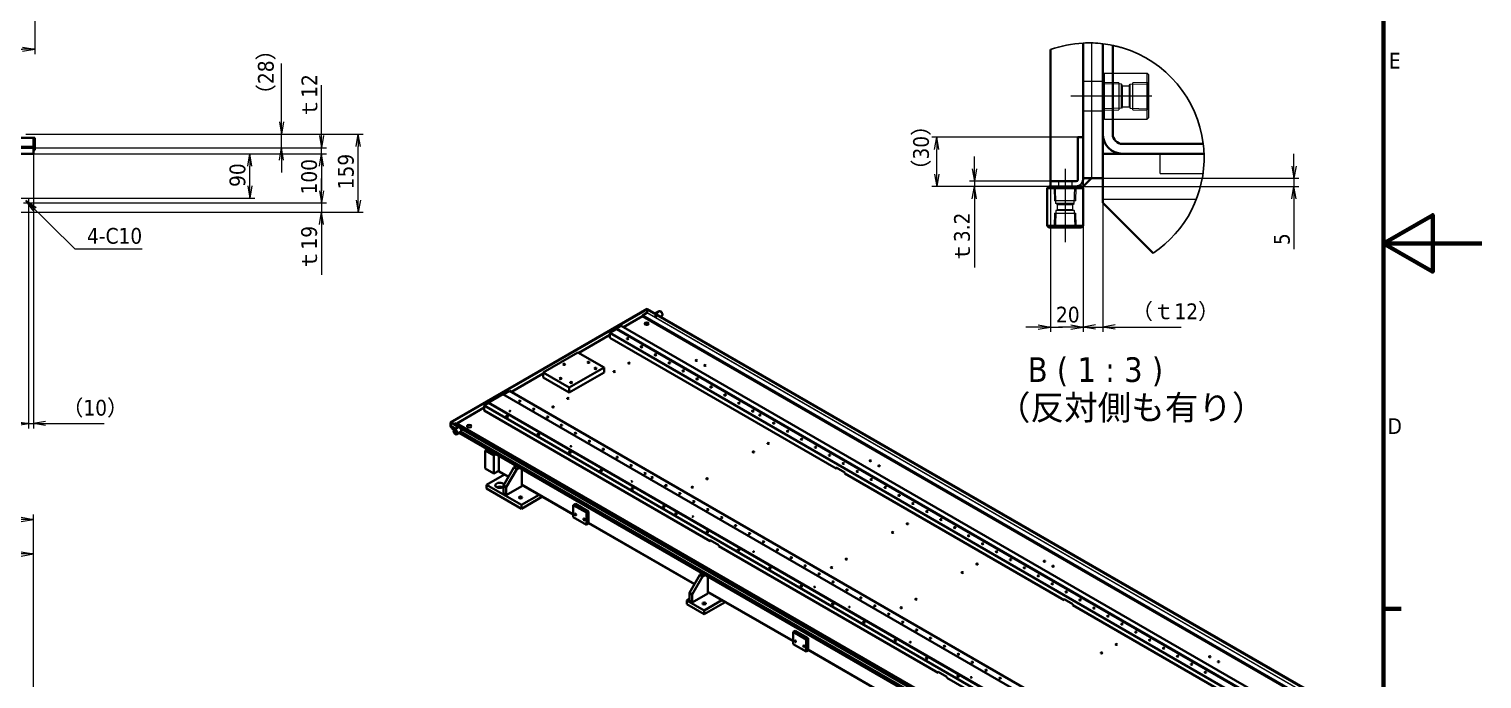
# Model space of a CAD drawing. Header units: millimetres. Extents: x -440 to 8410, y -405 to 5940.
# Drawn here: x 5459 to 8410, y 2085 to 3406 of the extents above; entities that cross this region are included whole.
import ezdxf

# ---------------------------------------------------------------- set-up
doc = ezdxf.new("R2010")
doc.units = ezdxf.units.MM
doc.header["$LTSCALE"] = 10
for name, color, linetype, lineweight in [('Border (ISO)', 7, 'Continuous', 70), ('Break Line (JIS)', 7, 'Continuous', 25), ('Centerline (ISO)', 7, 'Continuous', 5), ('Dimension (ISO)', 7, 'Continuous', 25), ('Hidden (ISO)', 7, 'Continuous', 5), ('Symbol (ISO)', 7, 'Continuous', 25), ('Visible (ISO)', 7, 'Continuous', 35), ('Visible Narrow (ISO)', 7, 'Continuous', 5)]:
    doc.layers.add(name, color=color, linetype=linetype, lineweight=lineweight)
doc.styles.add('MX_NOTE_STANDARD', font='tahoma.ttf')
doc.styles.add('Note Text (JIS)', font='tahoma.ttf')
doc.styles.get("Standard").update_dxf_attribs({"font": 'tahoma.ttf'})
doc.dimstyles.new('Default (JIS)', dxfattribs={"dimscale": 10, "dimtxt": 3.2, "dimasz": 2.5, "dimexe": 1, "dimexo": 0, "dimgap": 0.8, "dimtad": 1, "dimrnd": 1e-08, "dimdsep": 46, "dimtxsty": 'Note Text (JIS)', "dimblk": 'OPEN', "dimcen": 0.09, "dimdle": 10, "dimclrd": 7, "dimclre": 7, "dimclrt": 256, "dimadec": 0, "dimazin": 2, "dimtfac": 0.78125, "dimtmove": 0, "dimatfit": 3, "dimldrblk": 'OPEN', "dimfxl": 1, "dimtolj": 1, "dimtzin": 0, "dimlwd": 0, "dimlwe": 0, "dimarcsym": 0})
doc.dimstyles.new('Default (JIS)$7', dxfattribs={"dimscale": 10, "dimtxt": 3.2, "dimasz": 2.5, "dimexe": 1, "dimexo": 0, "dimgap": 0.8, "dimtad": 1, "dimrnd": 1e-08, "dimdsep": 46, "dimtxsty": 'Note Text (JIS)', "dimblk": 'OPEN', "dimcen": 0.09, "dimdle": 10, "dimclrd": 256, "dimclre": 7, "dimclrt": 256, "dimadec": 0, "dimazin": 2, "dimtfac": 0.78125, "dimtmove": 0, "dimatfit": 3, "dimldrblk": 'OPEN', "dimfxl": 1, "dimtolj": 1, "dimtzin": 0, "dimlwd": 0, "dimlwe": 0, "dimarcsym": 0})

# ---------------------------------------------------------------- blocks, each defined once
blk = doc.blocks.new('図面枠 既定の図面枠')
at = {"layer": 'Border (ISO)'}
blk.add_line((821, 222.75), (824.6, 222.75), dxfattribs=at)
at = {"layer": 'Border (ISO)', "flags": 128}
for points in [[(20, 20), (20, 574), (821, 574), (821, 20), (20, 20)], [(841, 297), (821, 297), (831, 302.77), (831, 291.23), (821, 297)]]:
    blk.add_lwpolyline(points, dxfattribs=at)
at = {"layer": 'Border (ISO)', "char_height": 3.2, "attachment_point": 7, "style": 'MX_NOTE_STANDARD'}
for s, insert in [('E', (822.09, 332.53)), ('D', (821.83, 258.28))]:
    blk.add_mtext(s, dxfattribs=dict(at, insert=insert))
blk = doc.blocks.new('_Open')
at = {"color": 0, "linetype": 'ByBlock', "lineweight": -2}
for p, q in [((-1, 0.17), (0, 0)), ((-1, -0.17), (0, 0)), ((0, 0), (-1, 0))]:
    blk.add_line(p, q, dxfattribs=at)
blk = doc.blocks.new('*D8')
at = {"layer": 'Defpoints', "color": 0, "linetype": 'Continuous', "transparency": 16777216}
for p in [(1474.2, 4147.5), (5470.6, 4147.5), (5470.6, 3364.8)]:
    blk.add_point(p, dxfattribs=at)
at = {"layer": 'Dimension (ISO)', "color": 7, "linetype": 'Continuous', "lineweight": 0, "transparency": 16777216}
for p, q in [((1474.2, 4147.5), (1474.2, 3354.8)), ((5470.6, 4147.5), (5470.6, 3354.8)), ((1499.2, 3364.8), (5445.6, 3364.8))]:
    blk.add_line(p, q, dxfattribs=at)
at = {"layer": 'Dimension (ISO)', "color": 7, "linetype": 'Continuous', "lineweight": 0, "transparency": 16777216, "xscale": 25, "yscale": 25, "zscale": 25, "rotation": 180}
blk.add_blockref('_Open', (1474.2, 3364.8), dxfattribs=at)
at = {"layer": 'Dimension (ISO)', "color": 7, "linetype": 'Continuous', "lineweight": 0, "transparency": 16777216, "xscale": 25, "yscale": 25, "zscale": 25}
blk.add_blockref('_Open', (5470.6, 3364.8), dxfattribs=at)
at = {"layer": 'Dimension (ISO)', "linetype": 'Continuous', "lineweight": 5, "transparency": 16777216, "insert": (3390.8, 3412.8), "char_height": 32, "attachment_point": 1, "style": 'Note Text (JIS)'}
blk.add_mtext('\\A1;\\fTahoma|b0|i0;（3996.4）', dxfattribs=at)
blk = doc.blocks.new('*D16')
at = {"layer": 'Defpoints', "color": 0, "linetype": 'Continuous', "transparency": 16777216}
for p in [(5452.4, 3192.2), (6127.4, 3192.2), (5187.4, 3033.2)]:
    blk.add_point(p, dxfattribs=at)
at = {"layer": 'Dimension (ISO)', "color": 7, "linetype": 'Continuous', "lineweight": 0, "transparency": 16777216}
for p, q in [((5452.4, 3192.2), (6137.4, 3192.2)), ((6127.4, 3058.2), (6127.4, 3167.2)), ((5187.4, 3033.2), (6137.4, 3033.2))]:
    blk.add_line(p, q, dxfattribs=at)
at = {"layer": 'Dimension (ISO)', "color": 7, "linetype": 'Continuous', "lineweight": 0, "transparency": 16777216, "xscale": 25, "yscale": 25, "zscale": 25}
for p, rotation in [((6127.4, 3192.2), 90), ((6127.4, 3033.2), 270)]:
    blk.add_blockref('_Open', p, dxfattribs=dict(at, rotation=rotation))
at = {"layer": 'Dimension (ISO)', "linetype": 'Continuous', "lineweight": 5, "transparency": 16777216, "insert": (6086.1, 3080), "char_height": 32, "attachment_point": 1, "rotation": 90, "style": 'Note Text (JIS)'}
blk.add_mtext('\\A1;159', dxfattribs=at)
blk = doc.blocks.new('*D17')
at = {"layer": 'Defpoints', "color": 0, "linetype": 'Continuous', "transparency": 16777216}
for p in [(5467.4, 3152.2), (5447.4, 3052.2), (6052.7, 3052.2)]:
    blk.add_point(p, dxfattribs=at)
at = {"layer": 'Dimension (ISO)', "color": 7, "linetype": 'Continuous', "lineweight": 0, "transparency": 16777216}
for p, q in [((5467.4, 3152.2), (6062.7, 3152.2)), ((6052.7, 3127.2), (6052.7, 3077.2)), ((5447.4, 3052.2), (6062.7, 3052.2))]:
    blk.add_line(p, q, dxfattribs=at)
at = {"layer": 'Dimension (ISO)', "color": 7, "linetype": 'Continuous', "lineweight": 0, "transparency": 16777216, "xscale": 25, "yscale": 25, "zscale": 25}
for p, rotation in [((6052.7, 3152.2), 90), ((6052.7, 3052.2), 270)]:
    blk.add_blockref('_Open', p, dxfattribs=dict(at, rotation=rotation))
at = {"layer": 'Dimension (ISO)', "linetype": 'Continuous', "lineweight": 5, "transparency": 16777216, "insert": (6011.4, 3069.5), "char_height": 32, "attachment_point": 1, "rotation": 90, "style": 'Note Text (JIS)'}
blk.add_mtext('\\A1;100', dxfattribs=at)
blk = doc.blocks.new('*D18')
at = {"layer": 'Defpoints', "color": 0, "linetype": 'Continuous', "transparency": 16777216}
for p in [(5447.4, 3052.2), (6052.7, 3052.2), (5187.4, 3033.2)]:
    blk.add_point(p, dxfattribs=at)
at = {"layer": 'Dimension (ISO)', "color": 7, "linetype": 'Continuous', "lineweight": 0, "transparency": 16777216}
for p, q in [((6052.7, 3077.2), (6052.7, 3102.2)), ((5447.4, 3052.2), (6062.7, 3052.2)), ((6052.7, 3052.2), (6052.7, 3033.2)), ((5187.4, 3033.2), (6062.7, 3033.2)), ((6052.7, 3008.2), (6052.7, 2905.9))]:
    blk.add_line(p, q, dxfattribs=at)
at = {"layer": 'Dimension (ISO)', "color": 7, "linetype": 'Continuous', "lineweight": 0, "transparency": 16777216, "xscale": 25, "yscale": 25, "zscale": 25}
for p, rotation in [((6052.7, 3052.2), 270), ((6052.7, 3033.2), 90)]:
    blk.add_blockref('_Open', p, dxfattribs=dict(at, rotation=rotation))
at = {"layer": 'Dimension (ISO)', "linetype": 'Continuous', "lineweight": 5, "transparency": 16777216, "insert": (6011.5, 2913.9), "char_height": 32, "attachment_point": 1, "rotation": 90, "style": 'Note Text (JIS)'}
blk.add_mtext('\\A1;\\fTahoma|b0|i0;ｔ19', dxfattribs=at)
blk = doc.blocks.new('*D19')
at = {"layer": 'Defpoints', "color": 0, "linetype": 'Continuous', "transparency": 16777216}
for p in [(5467.4, 3164.2), (5467.4, 3152.2), (6052.7, 3152.2)]:
    blk.add_point(p, dxfattribs=at)
at = {"layer": 'Dimension (ISO)', "color": 7, "linetype": 'Continuous', "lineweight": 0, "transparency": 16777216}
for p, q in [((6052.7, 3189.2), (6052.7, 3291.5)), ((5467.4, 3164.2), (6062.7, 3164.2)), ((6052.7, 3152.2), (6052.7, 3164.2)), ((5467.4, 3152.2), (6062.7, 3152.2)), ((6052.7, 3127.2), (6052.7, 3102.2))]:
    blk.add_line(p, q, dxfattribs=at)
at = {"layer": 'Dimension (ISO)', "color": 7, "linetype": 'Continuous', "lineweight": 0, "transparency": 16777216, "xscale": 25, "yscale": 25, "zscale": 25}
for p, rotation in [((6052.7, 3164.2), 270), ((6052.7, 3152.2), 90)]:
    blk.add_blockref('_Open', p, dxfattribs=dict(at, rotation=rotation))
at = {"layer": 'Dimension (ISO)', "linetype": 'Continuous', "lineweight": 5, "transparency": 16777216, "insert": (6012.1, 3222.2), "char_height": 32, "attachment_point": 1, "rotation": 90, "style": 'Note Text (JIS)'}
blk.add_mtext('\\A1;\\fTahoma|b0|i0;ｔ12', dxfattribs=at)
blk = doc.blocks.new('*D20')
at = {"layer": 'Defpoints', "color": 0, "linetype": 'Continuous', "transparency": 16777216}
for p in [(5452.4, 3192.2), (5971.6, 3192.2), (5467.4, 3164.2)]:
    blk.add_point(p, dxfattribs=at)
at = {"layer": 'Dimension (ISO)', "color": 7, "linetype": 'Continuous', "lineweight": 0, "transparency": 16777216}
for p, q in [((5971.6, 3217.2), (5971.6, 3335.9)), ((5452.4, 3192.2), (5981.6, 3192.2)), ((5971.6, 3164.2), (5971.6, 3192.2)), ((5467.4, 3164.2), (5981.6, 3164.2)), ((5971.6, 3139.2), (5971.6, 3114.2))]:
    blk.add_line(p, q, dxfattribs=at)
at = {"layer": 'Dimension (ISO)', "color": 7, "linetype": 'Continuous', "lineweight": 0, "transparency": 16777216, "xscale": 25, "yscale": 25, "zscale": 25}
for p, rotation in [((5971.6, 3192.2), 270), ((5971.6, 3164.2), 90)]:
    blk.add_blockref('_Open', p, dxfattribs=dict(at, rotation=rotation))
at = {"layer": 'Dimension (ISO)', "linetype": 'Continuous', "lineweight": 5, "transparency": 16777216, "insert": (5923.6, 3250.2), "char_height": 32, "attachment_point": 1, "rotation": 90, "style": 'Note Text (JIS)'}
blk.add_mtext('\\A1;\\fTahoma|b0|i0;（28）', dxfattribs=at)
blk = doc.blocks.new('*D26')
at = {"layer": 'Defpoints', "color": 0, "linetype": 'Continuous', "transparency": 16777216}
for p in [(7302.5, 3185.6), (7589.3, 3185.6), (7533.3, 3085.6)]:
    blk.add_point(p, dxfattribs=at)
at = {"layer": 'Dimension (ISO)', "color": 7, "linetype": 'Continuous', "lineweight": 0, "transparency": 16777216}
for p, q in [((7589.3, 3185.6), (7292.5, 3185.6)), ((7302.5, 3110.6), (7302.5, 3160.6)), ((7533.3, 3085.6), (7292.5, 3085.6))]:
    blk.add_line(p, q, dxfattribs=at)
at = {"layer": 'Dimension (ISO)', "color": 7, "linetype": 'Continuous', "lineweight": 0, "transparency": 16777216, "xscale": 25, "yscale": 25, "zscale": 25}
for p, rotation in [((7302.5, 3185.6), 90), ((7302.5, 3085.6), 270)]:
    blk.add_blockref('_Open', p, dxfattribs=dict(at, rotation=rotation))
at = {"layer": 'Dimension (ISO)', "linetype": 'Continuous', "lineweight": 5, "transparency": 16777216, "insert": (7254.5, 3096.8), "char_height": 32, "attachment_point": 1, "rotation": 90, "style": 'Note Text (JIS)'}
blk.add_mtext('\\A1;\\fTahoma|b0|i0;（30）', dxfattribs=at)
blk = doc.blocks.new('*D27')
at = {"layer": 'Defpoints', "color": 0, "linetype": 'Continuous', "transparency": 16777216}
for p in [(7600, 3099.6), (7640, 3052.3), (7600, 2800.1)]:
    blk.add_point(p, dxfattribs=at)
at = {"layer": 'Dimension (ISO)', "color": 7, "linetype": 'Continuous', "lineweight": 0, "transparency": 16777216}
for p, q in [((7600, 3099.6), (7600, 2790.1)), ((7640, 3052.3), (7640, 2790.1)), ((7575, 2800.1), (7550, 2800.1)), ((7600, 2800.1), (7640, 2800.1)), ((7665, 2800.1), (7799.3, 2800.1))]:
    blk.add_line(p, q, dxfattribs=at)
at = {"layer": 'Dimension (ISO)', "color": 7, "linetype": 'Continuous', "lineweight": 0, "transparency": 16777216, "xscale": 25, "yscale": 25, "zscale": 25}
blk.add_blockref('_Open', (7600, 2800.1), dxfattribs=at)
at = {"layer": 'Dimension (ISO)', "color": 7, "linetype": 'Continuous', "lineweight": 0, "transparency": 16777216, "xscale": 25, "yscale": 25, "zscale": 25, "rotation": 180}
blk.add_blockref('_Open', (7640, 2800.1), dxfattribs=at)
at = {"layer": 'Dimension (ISO)', "linetype": 'Continuous', "lineweight": 5, "transparency": 16777216, "insert": (7698, 2848.1), "char_height": 32, "attachment_point": 1, "style": 'Note Text (JIS)'}
blk.add_mtext('\\A1;\\fTahoma|b0|i0;（ｔ12）', dxfattribs=at)
blk = doc.blocks.new('*D28')
at = {"layer": 'Defpoints', "color": 0, "linetype": 'Continuous', "transparency": 16777216}
for p in [(7600, 3099.6), (7533.3, 3096.3), (7533.3, 2800.1)]:
    blk.add_point(p, dxfattribs=at)
at = {"layer": 'Dimension (ISO)', "color": 7, "linetype": 'Continuous', "lineweight": 0, "transparency": 16777216}
for p, q in [((7600, 3099.6), (7600, 2790.1)), ((7533.3, 3096.3), (7533.3, 2790.1)), ((7508.3, 2800.1), (7483.3, 2800.1)), ((7533.3, 2800.1), (7558.3, 2800.1)), ((7575, 2800.1), (7558.3, 2800.1)), ((7600, 2800.1), (7575, 2800.1)), ((7625, 2800.1), (7650, 2800.1))]:
    blk.add_line(p, q, dxfattribs=at)
at = {"layer": 'Dimension (ISO)', "color": 7, "linetype": 'Continuous', "lineweight": 0, "transparency": 16777216, "xscale": 25, "yscale": 25, "zscale": 25}
blk.add_blockref('_Open', (7533.3, 2800.1), dxfattribs=at)
at = {"layer": 'Dimension (ISO)', "color": 7, "linetype": 'Continuous', "lineweight": 0, "transparency": 16777216, "xscale": 25, "yscale": 25, "zscale": 25, "rotation": 180}
blk.add_blockref('_Open', (7600, 2800.1), dxfattribs=at)
at = {"layer": 'Dimension (ISO)', "linetype": 'Continuous', "lineweight": 5, "transparency": 16777216, "insert": (7544.7, 2841.4), "char_height": 32, "attachment_point": 1, "style": 'Note Text (JIS)'}
blk.add_mtext('\\A1;20', dxfattribs=at)
blk = doc.blocks.new('*D39')
at = {"layer": 'Defpoints', "color": 0, "linetype": 'Continuous', "transparency": 16777216}
for p in [(5272.4, 2339.1), (5467.4, 1977.9), (5272.4, 1962.9)]:
    blk.add_point(p, dxfattribs=at)
at = {"layer": 'Dimension (ISO)', "color": 7, "linetype": 'Continuous', "lineweight": 0, "transparency": 16777216}
for p, q in [((5272.4, 1962.9), (5272.4, 2349.1)), ((5442.4, 2339.1), (5297.4, 2339.1)), ((5467.4, 1977.9), (5467.4, 2349.1))]:
    blk.add_line(p, q, dxfattribs=at)
at = {"layer": 'Dimension (ISO)', "color": 7, "linetype": 'Continuous', "lineweight": 0, "transparency": 16777216, "xscale": 25, "yscale": 25, "zscale": 25, "rotation": 180}
blk.add_blockref('_Open', (5272.4, 2339.1), dxfattribs=at)
at = {"layer": 'Dimension (ISO)', "color": 7, "linetype": 'Continuous', "lineweight": 0, "transparency": 16777216, "xscale": 25, "yscale": 25, "zscale": 25}
blk.add_blockref('_Open', (5467.4, 2339.1), dxfattribs=at)
at = {"layer": 'Dimension (ISO)', "linetype": 'Continuous', "lineweight": 5, "transparency": 16777216, "insert": (5337.4, 2380.4), "char_height": 32, "attachment_point": 1, "style": 'Note Text (JIS)'}
blk.add_mtext('\\A1;195', dxfattribs=at)
blk = doc.blocks.new('*D40')
at = {"layer": 'Defpoints', "color": 0, "linetype": 'Continuous', "transparency": 16777216}
for p in [(1477.4, 2409.3), (1477.4, 1977.9), (5467.4, 1977.9)]:
    blk.add_point(p, dxfattribs=at)
at = {"layer": 'Dimension (ISO)', "color": 7, "linetype": 'Continuous', "lineweight": 0, "transparency": 16777216}
for p, q in [((1477.4, 1977.9), (1477.4, 2419.3)), ((5442.4, 2409.3), (1502.4, 2409.3)), ((5467.4, 1977.9), (5467.4, 2419.3))]:
    blk.add_line(p, q, dxfattribs=at)
at = {"layer": 'Dimension (ISO)', "color": 7, "linetype": 'Continuous', "lineweight": 0, "transparency": 16777216, "xscale": 25, "yscale": 25, "zscale": 25, "rotation": 180}
blk.add_blockref('_Open', (1477.4, 2409.3), dxfattribs=at)
at = {"layer": 'Dimension (ISO)', "color": 7, "linetype": 'Continuous', "lineweight": 0, "transparency": 16777216, "xscale": 25, "yscale": 25, "zscale": 25}
blk.add_blockref('_Open', (5467.4, 2409.3), dxfattribs=at)
at = {"layer": 'Dimension (ISO)', "linetype": 'Continuous', "lineweight": 5, "transparency": 16777216, "insert": (3351.7, 2459.5), "char_height": 32, "attachment_point": 1, "style": 'Note Text (JIS)'}
blk.add_mtext('\\A1;\\fTahoma|b0|i0;3990（t12板）', dxfattribs=at)
blk = doc.blocks.new('*D80')
at = {"layer": 'Defpoints', "color": 0, "linetype": 'Continuous', "transparency": 16777216}
for p in [(5467.4, 3152.2), (5457.4, 3062.2), (5467.4, 2604.2)]:
    blk.add_point(p, dxfattribs=at)
at = {"layer": 'Dimension (ISO)', "color": 7, "linetype": 'Continuous', "lineweight": 0, "transparency": 16777216}
for p, q in [((5467.4, 3152.2), (5467.4, 2594.2)), ((5457.4, 3062.2), (5457.4, 2594.2)), ((5432.4, 2604.2), (5407.4, 2604.2)), ((5457.4, 2604.2), (5467.4, 2604.2)), ((5492.4, 2604.2), (5611.1, 2604.2))]:
    blk.add_line(p, q, dxfattribs=at)
at = {"layer": 'Dimension (ISO)', "color": 7, "linetype": 'Continuous', "lineweight": 0, "transparency": 16777216, "xscale": 25, "yscale": 25, "zscale": 25}
blk.add_blockref('_Open', (5457.4, 2604.2), dxfattribs=at)
at = {"layer": 'Dimension (ISO)', "color": 7, "linetype": 'Continuous', "lineweight": 0, "transparency": 16777216, "xscale": 25, "yscale": 25, "zscale": 25, "rotation": 180}
blk.add_blockref('_Open', (5467.4, 2604.2), dxfattribs=at)
at = {"layer": 'Dimension (ISO)', "linetype": 'Continuous', "lineweight": 5, "transparency": 16777216, "insert": (5525.4, 2652.2), "char_height": 32, "attachment_point": 1, "style": 'Note Text (JIS)'}
blk.add_mtext('\\A1;\\fTahoma|b0|i0;（10）', dxfattribs=at)
blk = doc.blocks.new('*D95')
at = {"layer": 'Defpoints', "color": 0, "linetype": 'Continuous', "transparency": 16777216}
for p in [(5467.4, 3152.2), (5907.2, 3152.2), (5262.4, 3062.2)]:
    blk.add_point(p, dxfattribs=at)
at = {"layer": 'Dimension (ISO)', "color": 7, "linetype": 'Continuous', "lineweight": 0, "transparency": 16777216}
for p, q in [((5467.4, 3152.2), (5917.2, 3152.2)), ((5907.2, 3087.2), (5907.2, 3127.2)), ((5262.4, 3062.2), (5917.2, 3062.2))]:
    blk.add_line(p, q, dxfattribs=at)
at = {"layer": 'Dimension (ISO)', "color": 7, "linetype": 'Continuous', "lineweight": 0, "transparency": 16777216, "xscale": 25, "yscale": 25, "zscale": 25}
for p, rotation in [((5907.2, 3152.2), 90), ((5907.2, 3062.2), 270)]:
    blk.add_blockref('_Open', p, dxfattribs=dict(at, rotation=rotation))
at = {"layer": 'Dimension (ISO)', "linetype": 'Continuous', "lineweight": 5, "transparency": 16777216, "insert": (5865.9, 3084.8), "char_height": 32, "attachment_point": 1, "rotation": 90, "style": 'Note Text (JIS)'}
blk.add_mtext('\\A1;90', dxfattribs=at)
blk = doc.blocks.new('*D99')
at = {"layer": 'Defpoints', "color": 0, "linetype": 'Continuous', "transparency": 16777216}
for p in [(7379, 3096.3), (7533.3, 3096.3), (7533.3, 3085.6)]:
    blk.add_point(p, dxfattribs=at)
at = {"layer": 'Dimension (ISO)', "color": 7, "linetype": 'Continuous', "lineweight": 0, "transparency": 16777216}
for p, q in [((7379, 3121.3), (7379, 3146.3)), ((7533.3, 3096.3), (7369, 3096.3)), ((7533.3, 3085.6), (7369, 3085.6)), ((7379, 3096.3), (7379, 3085.6)), ((7379, 3060.6), (7379, 2920.9))]:
    blk.add_line(p, q, dxfattribs=at)
at = {"layer": 'Dimension (ISO)', "color": 7, "linetype": 'Continuous', "lineweight": 0, "transparency": 16777216, "xscale": 25, "yscale": 25, "zscale": 25}
for p, rotation in [((7379, 3096.3), 270), ((7379, 3085.6), 90)]:
    blk.add_blockref('_Open', p, dxfattribs=dict(at, rotation=rotation))
at = {"layer": 'Dimension (ISO)', "linetype": 'Continuous', "lineweight": 5, "transparency": 16777216, "insert": (7337.7, 2928.9), "char_height": 32, "attachment_point": 1, "rotation": 90, "style": 'Note Text (JIS)'}
blk.add_mtext('\\A1;\\fTahoma|b0|i0;ｔ3.2', dxfattribs=at)
blk = doc.blocks.new('*D195')
at = {"layer": 'Defpoints', "color": 0, "linetype": 'Continuous', "transparency": 16777216}
for p in [(7640, 3102.3), (8028.1, 3102.3), (7586, 3085.6)]:
    blk.add_point(p, dxfattribs=at)
at = {"layer": 'Dimension (ISO)', "color": 7, "linetype": 'Continuous', "lineweight": 0, "transparency": 16777216}
for p, q in [((8028.1, 3127.3), (8028.1, 3152.3)), ((7640, 3102.3), (8038.1, 3102.3)), ((8028.1, 3102.3), (8028.1, 3085.6)), ((7586, 3085.6), (8038.1, 3085.6)), ((8028.1, 3060.6), (8028.1, 2958.6))]:
    blk.add_line(p, q, dxfattribs=at)
at = {"layer": 'Dimension (ISO)', "color": 7, "linetype": 'Continuous', "lineweight": 0, "transparency": 16777216, "xscale": 25, "yscale": 25, "zscale": 25}
for p, rotation in [((8028.1, 3102.3), 270), ((8028.1, 3085.6), 90)]:
    blk.add_blockref('_Open', p, dxfattribs=dict(at, rotation=rotation))
at = {"layer": 'Dimension (ISO)', "linetype": 'Continuous', "lineweight": 5, "transparency": 16777216, "insert": (7987.5, 2966.6), "char_height": 32, "attachment_point": 1, "rotation": 90, "style": 'Note Text (JIS)'}
blk.add_mtext('\\A1;5', dxfattribs=at)

msp = doc.modelspace()

# ---------------------------------------------------------------- linework, layer by layer
at = {"layer": 'Break Line (JIS)'}
for start, end in [(92.966801, 109.709818), (83.134315, 92.966801), (78.159259, 83.134315), (6.987866, 73.091639), (2.063631, 6.987866), (303.882242, 2.063631)]:
    msp.add_arc((7612.056, 3143.896), 233.509, start, end, dxfattribs=at)
msp.add_open_spline([(7659.971, 3372.437), (7659.971, 3372.437), (7660.47, 3372.334), (7662.489, 3371.897), (7664.007, 3371.56), (7667.549, 3370.723), (7669.832, 3370.16), (7674.797, 3368.833), (7677.478, 3368.069), (7679.971, 3367.311)], degree=3, knots=[0, 0, 0, 0, 0.225382189, 0.225382189, 0.450764379, 0.450764379, 0.685224429, 0.685224429, 0.91968448, 0.91968448, 0.91968448, 0.91968448], dxfattribs=at)
at = {"layer": 'Centerline (ISO)', "linetype": 'Continuous'}
for p, q in [((7739.637, 3268.972), (7574.971, 3268.972)), ((7563.304, 3121.305), (7563.304, 2972.489))]:
    msp.add_line(p, q, dxfattribs=at)
at = {"layer": 'Hidden (ISO)'}
for p, q in [((7616.637, 3377.361), (7616.637, 3102.305)), ((7639.971, 3312.305), (7643.304, 3315.638)), ((7643.304, 3222.305), (7643.304, 3315.638)), ((7643.304, 3315.638), (7729.971, 3315.638)), ((7729.971, 3222.305), (7729.971, 3315.638)), ((7733.304, 3312.305), (7729.971, 3315.638)), ((7733.304, 3225.638), (7733.304, 3312.305)), ((7639.971, 3298.972), (7599.971, 3298.972)), ((7642.916, 3294.462), (7639.971, 3297.408)), ((7672.652, 3296.389), (7642.916, 3297.317)), ((7642.916, 3243.481), (7642.916, 3294.462)), ((7677.862, 3293.371), (7642.916, 3294.462)), ((7672.652, 3296.389), (7672.652, 3241.554)), ((7677.862, 3244.572), (7677.862, 3293.371)), ((7679.729, 3290.138), (7677.862, 3293.371)), ((7679.729, 3247.805), (7679.729, 3290.138)), ((7679.729, 3290.138), (7693.546, 3290.138)), ((7693.546, 3290.138), (7695.413, 3293.371)), ((7693.546, 3290.138), (7693.546, 3247.805)), ((7695.413, 3293.371), (7730.359, 3294.462)), ((7695.413, 3244.572), (7695.413, 3293.371)), ((7730.359, 3297.317), (7700.623, 3296.389)), ((7700.623, 3241.554), (7700.623, 3296.389)), ((7730.359, 3294.462), (7733.304, 3297.408)), ((7730.359, 3243.481), (7730.359, 3294.462)), ((7679.729, 3247.805), (7677.862, 3244.572)), ((7679.729, 3247.805), (7693.546, 3247.805)), ((7693.546, 3247.805), (7695.413, 3244.572)), ((7639.971, 3238.972), (7599.971, 3238.972)), ((7642.916, 3243.481), (7639.971, 3240.536)), ((7639.971, 3225.638), (7643.304, 3222.305)), ((7677.862, 3244.572), (7642.916, 3243.481)), ((7642.916, 3240.626), (7672.652, 3241.554)), ((7643.304, 3222.305), (7729.971, 3222.305)), ((7695.413, 3244.572), (7730.359, 3243.481)), ((7700.623, 3241.554), (7730.359, 3240.626)), ((7733.304, 3225.638), (7729.971, 3222.305)), ((7730.359, 3243.481), (7733.304, 3240.536)), ((1477.376, 3167.444), (5467.376, 3167.444)), ((7756.637, 3112.305), (7756.637, 3152.305)), ((7756.637, 3112.305), (7843.419, 3112.305)), ((7543.697, 3082.693), (7540.751, 3085.638)), ((7540.842, 3082.693), (7541.661, 3056.459)), ((7582.911, 3082.693), (7543.697, 3082.693)), ((7544.678, 3051.247), (7543.697, 3082.693)), ((7549.971, 3096.305), (7549.971, 3085.638)), ((7576.637, 3096.305), (7576.637, 3085.638)), ((7581.93, 3051.247), (7582.911, 3082.693)), ((7582.911, 3082.693), (7585.857, 3085.638)), ((7584.947, 3056.459), (7585.766, 3082.693)), ((7584.947, 3056.459), (7541.661, 3056.459)), ((7581.93, 3051.247), (7544.678, 3051.247)), ((7547.971, 3049.346), (7544.678, 3051.247)), ((7547.971, 3049.346), (7578.637, 3049.346)), ((7547.971, 3038.597), (7547.971, 3049.346)), ((7578.637, 3049.346), (7581.93, 3051.247)), ((7578.637, 3038.597), (7578.637, 3049.346)), ((7829.575, 3058.972), (7639.971, 3058.972)), ((7541.661, 3031.484), (7540.842, 3005.25)), ((7541.661, 3031.484), (7584.947, 3031.484)), ((7544.678, 3036.696), (7543.697, 3005.25)), ((7547.971, 3038.597), (7544.678, 3036.696)), ((7581.93, 3036.696), (7544.678, 3036.696)), ((7578.637, 3038.597), (7547.971, 3038.597)), ((7578.637, 3038.597), (7581.93, 3036.696)), ((7581.93, 3036.696), (7582.911, 3005.25)), ((7585.766, 3005.25), (7584.947, 3031.484)), ((7543.697, 3005.25), (7540.751, 3002.305)), ((7582.911, 3005.25), (7543.697, 3005.25)), ((7582.911, 3005.25), (7585.857, 3002.305))]:
    msp.add_line(p, q, dxfattribs=at)
at = {"layer": 'Visible (ISO)'}
for p, q in [((7599.971, 3377.092), (7599.971, 3102.305)), ((7639.971, 3102.305), (7639.971, 3375.731)), ((7639.971, 3375.731), (7639.971, 3192.305)), ((7659.971, 3192.305), (7659.971, 3372.437)), ((7533.304, 3096.305), (7533.304, 3363.725)), ((5467.376, 3164.244), (1477.376, 3164.244)), ((5423.7, 3184.244), (5467.376, 3184.244)), ((5467.376, 3184.244), (5467.376, 3164.244)), ((5467.376, 3184.244), (5470.576, 3184.244)), ((5467.376, 3184.244), (5467.376, 3168.444)), ((5467.376, 3164.244), (5467.376, 3159.244)), ((5470.576, 3164.244), (5467.376, 3164.244)), ((5467.376, 3152.244), (5467.376, 3159.244)), ((5467.376, 3159.244), (5470.576, 3159.244)), ((5470.576, 3184.244), (5470.576, 3164.244)), ((5470.576, 3159.244), (5470.576, 3164.244)), ((7599.971, 3185.638), (7589.304, 3185.638)), ((7589.304, 3185.638), (7589.304, 3099.638)), ((7599.971, 3099.638), (7599.971, 3185.638)), ((7843.831, 3172.305), (7679.971, 3172.305)), ((5262.376, 3152.244), (5467.376, 3152.244)), ((7679.971, 3152.305), (7639.971, 3152.305)), ((7679.971, 3152.305), (7845.414, 3152.305)), ((7599.971, 3102.305), (7639.971, 3102.305)), ((7616.637, 3102.305), (7599.971, 3085.638)), ((7639.971, 3102.305), (7639.971, 3052.305)), ((7529.971, 3085.638), (7526.637, 3082.305)), ((7599.971, 3082.305), (7526.637, 3082.305)), ((7526.637, 3005.638), (7526.637, 3082.305)), ((7533.304, 3085.638), (7529.971, 3085.638)), ((7585.971, 3096.305), (7533.304, 3096.305)), ((7533.304, 3096.305), (7533.304, 3085.638)), ((7533.304, 3085.638), (7585.971, 3085.638)), ((7596.637, 3085.638), (7585.971, 3085.638)), ((7599.971, 3085.638), (7596.637, 3085.638)), ((7596.637, 3085.638), (7599.971, 3082.305)), ((7599.971, 3005.638), (7599.971, 3082.305)), ((7742.235, 2950.041), (7639.971, 3052.305)), ((7599.971, 3005.638), (7526.637, 3005.638)), ((7529.971, 3002.305), (7526.637, 3005.638)), ((7596.637, 3002.305), (7529.971, 3002.305)), ((7596.637, 3002.305), (7599.971, 3005.638)), ((6314.542, 2606.488), (6714.057, 2837.148)), ((6315.673, 2605.835), (6715.188, 2836.495)), ((6715.188, 2836.495), (6714.057, 2837.148)), ((6714.057, 2835.842), (6715.188, 2836.495)), ((6714.057, 2829.392), (6714.057, 2835.842)), ((8124.735, 2021.387), (6714.057, 2835.842)), ((8125.866, 2022.04), (6715.188, 2836.495)), ((6704.582, 2822.206), (6666.045, 2799.957)), ((6713.704, 2828.779), (6704.582, 2823.513)), ((6704.582, 2822.206), (6704.582, 2823.513)), ((6704.582, 2823.513), (8109.32, 2012.487)), ((6704.582, 2822.206), (8108.189, 2011.834)), ((6730.548, 2827.627), (6738.601, 2832.277)), ((6741.705, 2831.8), (6741.351, 2832.004)), ((6741.548, 2821.276), (6744.101, 2822.751)), ((6745.24, 2825.677), (6745.24, 2825.268)), ((6638.467, 2784.035), (6575.535, 2747.701)), ((6638.467, 2788.118), (6652.256, 2796.079)), ((6638.467, 2777.912), (6638.467, 2788.118)), ((8038.539, 1979.786), (6638.467, 2788.118)), ((6638.467, 2777.912), (7098.087, 2512.55)), ((6661.448, 2802.611), (6652.256, 2797.303)), ((6652.256, 2797.303), (8052.327, 1988.972)), ((6652.256, 2796.079), (6652.256, 2797.303)), ((6652.256, 2796.079), (8052.327, 1987.747)), ((8061.52, 1994.279), (6661.448, 2802.611)), ((6573.767, 2748.722), (6503.056, 2707.897)), ((6626.8, 2718.103), (6573.767, 2748.722)), ((6556.089, 2677.278), (6626.8, 2718.103)), ((6626.8, 2707.897), (6626.8, 2718.103)), ((6503.056, 2705.856), (6438.356, 2668.501)), ((6503.056, 2697.691), (6503.056, 2707.897)), ((6503.056, 2707.897), (6556.089, 2677.278)), ((6503.056, 2697.691), (6556.089, 2667.072)), ((6556.089, 2667.072), (6626.8, 2707.897)), ((6421.032, 2663.806), (6392.041, 2647.068)), ((7821.103, 1855.475), (6421.032, 2663.806)), ((6422.093, 2663.194), (6434.821, 2670.542)), ((6434.821, 2670.542), (7834.892, 1862.211)), ((6556.089, 2667.072), (6556.089, 2677.278)), ((6382.848, 2636.453), (6327.411, 2604.447)), ((6382.848, 2640.536), (6392.041, 2645.843)), ((6382.848, 2630.33), (6382.848, 2640.536)), ((7782.92, 1832.204), (6382.848, 2640.536)), ((6382.848, 2630.33), (6842.468, 2364.968)), ((6392.041, 2647.068), (7792.112, 1838.736)), ((6392.041, 2645.843), (6392.041, 2647.068)), ((6392.041, 2645.843), (7792.112, 1837.512)), ((6315.673, 2605.835), (6314.542, 2606.488)), ((6314.542, 2598.323), (6314.542, 2606.488)), ((6315.673, 2597.67), (6314.542, 2598.323)), ((6316.804, 2606.488), (6315.673, 2605.835)), ((6315.673, 2597.67), (6315.673, 2605.835)), ((6315.673, 2599.385), (6315.673, 2605.835)), ((6315.673, 2605.835), (6331.377, 2596.768)), ((6317.441, 2596.649), (6315.673, 2597.67)), ((6324.832, 2593.387), (6316.108, 2598.423)), ((6316.804, 2606.488), (7727.483, 1792.033)), ((6317.441, 2593.792), (6317.441, 2597.654)), ((6326.28, 2605.1), (6322.744, 2603.059)), ((7731.018, 1794.074), (6326.28, 2605.1)), ((6317.441, 2593.792), (6321.606, 2591.387)), ((6320.976, 2588.893), (6320.976, 2589.301)), ((6322.116, 2591.819), (6330.247, 2596.513)), ((6324.512, 2582.769), (6324.866, 2582.565)), ((6327.616, 2582.292), (6335.747, 2586.987)), ((6332.487, 2585.105), (7696.929, 1797.344)), ((6333.351, 2596.037), (6332.997, 2596.241)), ((6334.892, 2594.739), (7706.7, 1802.725)), ((7700.154, 1799.344), (6335.829, 2587.037)), ((6336.886, 2589.913), (6336.886, 2589.505)), ((6389.919, 2551.946), (6385.323, 2549.292)), ((6385.323, 2549.292), (6385.323, 2512.55)), ((6403.001, 2539.086), (6385.323, 2549.292)), ((6407.597, 2541.74), (6403.001, 2539.086)), ((6403.001, 2502.344), (6403.001, 2539.086)), ((6412.9, 2508.059), (6412.9, 2538.678)), ((6385.323, 2512.55), (6403.001, 2502.344)), ((6443.659, 2514.796), (6422.446, 2478.053)), ((6428.103, 2474.787), (6449.316, 2511.53)), ((6448.963, 2517.857), (6443.659, 2514.796)), ((6449.316, 2511.53), (6443.659, 2514.796)), ((6454.62, 2514.591), (6449.316, 2511.53)), ((6459.923, 2476.828), (6459.923, 2511.53)), ((7098.087, 2512.55), (7098.087, 2514.591)), ((7098.087, 2514.591), (7115.764, 2504.385)), ((7099.855, 2513.571), (7098.087, 2512.55)), ((6424.224, 2500.309), (6388.152, 2479.482)), ((6388.152, 2479.482), (6458.862, 2438.657)), ((6388.152, 2471.725), (6388.152, 2479.482)), ((6412.9, 2508.059), (6403.001, 2502.344)), ((6411.85, 2507.453), (6432.528, 2495.515)), ((6459.923, 2479.698), (6564.221, 2419.482)), ((7115.764, 2504.385), (7115.764, 2502.344)), ((7115.764, 2502.344), (7561.242, 2245.148)), ((6388.152, 2471.725), (6458.862, 2430.9)), ((6422.446, 2478.053), (6428.103, 2474.787)), ((6422.446, 2478.053), (6422.446, 2461.723)), ((6422.446, 2461.723), (6428.103, 2458.457)), ((6428.103, 2458.457), (6459.923, 2476.828)), ((6428.103, 2474.787), (6428.103, 2458.457)), ((6458.862, 2438.657), (6494.935, 2459.484)), ((6458.862, 2430.9), (6501.653, 2455.606)), ((6458.862, 2430.9), (6458.862, 2438.657)), ((6564.221, 2438.249), (6568.464, 2440.698)), ((6564.221, 2438.249), (6590.738, 2422.94)), ((6564.221, 2413.754), (6564.221, 2438.249)), ((6568.464, 2440.698), (6594.98, 2425.389)), ((6590.738, 2422.94), (6594.98, 2425.389)), ((6590.738, 2422.94), (6590.738, 2398.445)), ((6594.98, 2425.389), (6594.98, 2400.894)), ((6590.738, 2398.445), (6564.221, 2413.754)), ((6590.738, 2398.445), (6594.98, 2400.894)), ((6594.98, 2401.723), (6810.123, 2277.51)), ((6842.468, 2364.968), (6842.468, 2367.01)), ((6842.468, 2367.01), (6860.145, 2356.803)), ((6844.235, 2365.989), (6842.468, 2364.968)), ((6860.145, 2356.803), (6860.145, 2354.762)), ((6860.145, 2354.762), (7305.623, 2097.566)), ((6821.254, 2296.791), (6800.041, 2260.049)), ((6805.698, 2256.783), (6826.911, 2293.525)), ((6826.558, 2299.853), (6821.254, 2296.791)), ((6826.911, 2293.525), (6821.254, 2296.791)), ((6832.215, 2296.587), (6826.911, 2293.525)), ((6837.518, 2258.824), (6837.518, 2293.525)), ((6800.041, 2247.801), (6794.738, 2244.739)), ((6794.738, 2244.739), (6830.093, 2224.327)), ((6794.738, 2236.983), (6794.738, 2244.739)), ((6800.041, 2260.049), (6805.698, 2256.783)), ((6800.041, 2260.049), (6800.041, 2243.719)), ((6800.041, 2243.719), (6805.698, 2240.453)), ((6805.698, 2240.453), (6837.518, 2258.824)), ((6805.698, 2256.783), (6805.698, 2240.453)), ((6830.093, 2224.327), (6866.166, 2245.154)), ((6837.518, 2261.694), (7010.582, 2161.775)), ((7561.242, 2245.148), (7561.242, 2247.189)), ((7561.242, 2247.189), (7578.919, 2236.983)), ((7563.009, 2246.168), (7561.242, 2245.148)), ((6794.738, 2236.983), (6830.093, 2216.57)), ((6830.093, 2216.57), (6872.884, 2241.275)), ((6830.093, 2216.57), (6830.093, 2224.327)), ((7578.919, 2236.983), (7578.919, 2234.941)), ((7578.919, 2234.941), (8036.771, 1970.601)), ((7010.582, 2180.542), (7014.825, 2182.992)), ((7010.582, 2180.542), (7037.099, 2165.233)), ((7010.582, 2156.047), (7010.582, 2180.542)), ((7037.099, 2140.738), (7010.582, 2156.047)), ((7014.825, 2182.992), (7041.341, 2167.682)), ((7037.099, 2165.233), (7041.341, 2167.682)), ((7037.099, 2165.233), (7037.099, 2140.738)), ((7041.341, 2167.682), (7041.341, 2143.187)), ((7037.099, 2140.738), (7041.341, 2143.187)), ((7041.341, 2144.016), (7196.91, 2054.198)), ((7305.623, 2097.566), (7305.623, 2099.607)), ((7305.623, 2099.607), (7323.3, 2089.401)), ((7307.39, 2098.586), (7305.623, 2097.566)), ((7323.3, 2089.401), (7323.3, 2087.36)), ((7323.3, 2087.36), (7781.152, 1823.019))]:
    msp.add_line(p, q, dxfattribs=at)
for centre, radius, start, end in [((7679.971, 3192.305), 40, 180, 270), ((7679.971, 3192.305), 20, 180, 270), ((7585.971, 3099.638), 14, 270, 0), ((7585.971, 3099.638), 3.333, 270, 0)]:
    msp.add_arc(centre, radius, start, end, dxfattribs=at)
for centre, major_axis in [((6713.421, 2806.897), (4.5, 0)), ((6731.735, 2821.962), (-1, 1.732)), ((6674.53, 2776.279), (1.865, 0)), ((6702.814, 2759.949), (1.865, 0)), ((6545.483, 2724.227), (-2.094, 0)), ((6594.98, 2728.309), (-2, 0)), ((6609.122, 2716.062), (-2.094, 0)), ((6677.358, 2726.88), (1.662, 0)), ((6731.098, 2743.619), (1.865, 0)), ((6759.383, 2727.289), (1.865, 0)), ((6814.183, 2732.392), (1.662, 0)), ((6831.861, 2722.186), (1.662, 0)), ((6538.412, 2695.649), (-2, 0)), ((6559.625, 2687.485), (-2.094, 0)), ((6647.306, 2709.53), (1.662, 0)), ((6787.667, 2710.959), (1.865, 0)), ((6815.951, 2694.629), (1.865, 0)), ((6844.235, 2678.299), (1.865, 0)), ((6872.52, 2661.969), (1.865, 0)), ((6435.528, 2629.309), (-1.034, 0)), ((6455.327, 2649.722), (-1.662, 0)), ((6483.611, 2633.392), (-1.662, 0)), ((6523.209, 2637.882), (1.662, 0)), ((6553.261, 2655.233), (1.662, 0)), ((6900.804, 2645.639), (1.865, 0)), ((6929.088, 2629.309), (1.865, 0)), ((6352.796, 2598.691), (4.5, 0)), ((6429.517, 2618.491), (-2.094, 0)), ((6511.895, 2617.062), (-1.662, 0)), ((6540.18, 2600.732), (-1.662, 0)), ((6943.23, 2621.144), (1.662, 0)), ((6971.515, 2604.814), (1.662, 0)), ((6324.512, 2586.851), (-2.5, 4.33)), ((6324.512, 2586.851), (-1.691, 2.93)), ((6493.157, 2581.748), (-2.094, 0)), ((6568.464, 2584.402), (-1.662, 0)), ((6596.748, 2568.072), (-1.662, 0)), ((6999.799, 2588.484), (1.662, 0)), ((7028.083, 2572.154), (1.662, 0)), ((6556.797, 2545.006), (-2.094, 0)), ((6559.271, 2557.866), (-1.034, 0)), ((6625.032, 2551.742), (-1.662, 0)), ((6930.149, 2546.231), (1.662, 0)), ((6960.201, 2563.581), (1.662, 0)), ((7056.367, 2555.824), (1.662, 0)), ((7084.652, 2539.495), (1.662, 0)), ((6620.436, 2508.264), (-2.094, 0)), ((6653.317, 2535.412), (-1.662, 0)), ((6681.601, 2519.082), (-1.662, 0)), ((7112.936, 2523.165), (1.662, 0)), ((7167.737, 2528.268), (1.662, 0)), ((7185.414, 2518.061), (1.662, 0)), ((6683.015, 2486.422), (-1.034, 0)), ((6709.885, 2502.752), (-1.662, 0)), ((6724.027, 2494.587), (-1.662, 0)), ((6752.312, 2478.257), (-1.662, 0)), ((6836.104, 2491.934), (1.662, 0)), ((7141.22, 2506.835), (1.662, 0)), ((7169.505, 2490.505), (1.662, 0)), ((6457.094, 2453.967), (3.459, 0)), ((6684.076, 2471.521), (-2.094, 0)), ((6780.596, 2461.927), (-1.662, 0)), ((6806.052, 2474.583), (1.662, 0)), ((7197.789, 2474.175), (1.662, 0)), ((7226.073, 2457.845), (1.662, 0)), ((6568.641, 2419.367), (-1.047, 1.813)), ((6747.715, 2434.779), (-2.094, 0)), ((6772.464, 2420.49), (-2.094, 0)), ((6808.88, 2445.597), (-1.662, 0)), ((6837.164, 2429.267), (-1.662, 0)), ((7254.357, 2441.515), (1.662, 0)), ((7282.642, 2425.185), (1.662, 0)), ((6586.318, 2409.161), (-1.047, 1.813)), ((6806.759, 2414.979), (-1.034, 0)), ((6865.449, 2412.938), (-1.662, 0)), ((6893.733, 2396.608), (-1.662, 0)), ((7243.044, 2400.282), (1.662, 0)), ((7310.926, 2408.855), (1.662, 0)), ((7339.21, 2392.525), (1.662, 0)), ((6836.104, 2383.748), (-2.094, 0)), ((6922.017, 2380.278), (-1.662, 0)), ((6950.301, 2363.948), (-1.662, 0)), ((7212.992, 2382.931), (1.662, 0)), ((7367.494, 2376.195), (1.662, 0)), ((6899.743, 2347.005), (-2.094, 0)), ((6930.502, 2343.535), (-1.034, 0)), ((6978.586, 2347.618), (-1.662, 0)), ((7006.87, 2331.288), (-1.662, 0)), ((7395.779, 2359.865), (1.662, 0)), ((7424.063, 2343.535), (1.662, 0)), ((6963.383, 2310.263), (-2.094, 0)), ((7035.154, 2314.958), (-1.662, 0)), ((7088.894, 2311.284), (1.662, 0)), ((7118.946, 2328.634), (1.662, 0)), ((7354.413, 2301.282), (1.662, 0)), ((7384.465, 2318.632), (1.662, 0)), ((7452.347, 2327.205), (1.662, 0)), ((7480.632, 2310.875), (1.662, 0)), ((7521.29, 2324.144), (1.662, 0)), ((7538.968, 2313.937), (1.662, 0)), ((7027.023, 2273.521), (-2.094, 0)), ((7054.246, 2272.092), (-1.034, 0)), ((7063.439, 2298.628), (-1.662, 0)), ((7091.723, 2282.298), (-1.662, 0)), ((7508.916, 2294.546), (1.662, 0)), ((7537.2, 2278.216), (1.662, 0)), ((7120.007, 2265.968), (-1.662, 0)), ((7148.291, 2249.638), (-1.662, 0)), ((7260.368, 2246.985), (1.662, 0)), ((7565.484, 2261.886), (1.662, 0)), ((7593.769, 2245.556), (1.662, 0)), ((6830.093, 2238.616), (-3.459, 0)), ((7090.662, 2236.778), (-2.094, 0)), ((7124.957, 2231.267), (-1.034, 0)), ((7176.576, 2233.308), (-1.662, 0)), ((7204.86, 2216.978), (-1.662, 0)), ((7230.316, 2229.634), (1.662, 0)), ((7622.053, 2229.226), (1.662, 0)), ((7650.337, 2212.896), (1.662, 0)), ((7154.302, 2200.036), (-2.094, 0)), ((7233.144, 2200.648), (-1.662, 0)), ((7261.428, 2184.319), (-1.662, 0)), ((7678.621, 2196.566), (1.662, 0)), ((7015.002, 2161.661), (-1.047, 1.813)), ((7217.941, 2163.294), (-2.094, 0)), ((7248.701, 2159.824), (-1.034, 0)), ((7289.713, 2167.989), (-1.662, 0)), ((7667.308, 2155.333), (1.662, 0)), ((7706.906, 2180.236), (1.662, 0)), ((7735.19, 2163.906), (1.662, 0)), ((7032.679, 2151.455), (-1.047, 1.813)), ((7281.581, 2126.551), (-2.094, 0)), ((7317.997, 2151.659), (-1.662, 0)), ((7346.281, 2135.329), (-1.662, 0)), ((7637.256, 2137.982), (1.662, 0)), ((7763.474, 2147.576), (1.662, 0)), ((7791.759, 2131.246), (1.662, 0)), ((7857.166, 2130.226), (1.662, 0)), ((7374.566, 2118.999), (-1.662, 0)), ((7402.85, 2102.669), (-1.662, 0)), ((7820.043, 2114.916), (1.662, 0)), ((7848.327, 2098.586), (1.662, 0)), ((7874.844, 2120.019), (1.662, 0)), ((7345.221, 2089.809), (-2.094, 0)), ((7372.444, 2088.38), (-1.034, 0)), ((7431.134, 2086.339), (-1.662, 0))]:
    msp.add_ellipse(centre, major_axis=major_axis, ratio=0.57735027, dxfattribs=at)
for centre, major_axis, start_param, end_param in [((6713.421, 2801.998), (-4.5, 0), 4.37255207, 5.05222589), ((6713.704, 2829.188), (0.25, 0.433), 3.92699082, 5.49778714), ((6733.22, 2822.819), (-2.75, 4.763), 4.74133076, 6.25424353), ((6732.866, 2822.615), (-2.5, 4.33), 5.04676033, 5.94881396), ((6732.866, 2822.615), (1, -1.732), 3.74285687, 5.68192109), ((6741.351, 2827.514), (-2.75, 4.763), 3.14159265, 6.28318531), ((6741.705, 2827.718), (2.5, -4.33), 0.78539816, 2.35619449), ((6317.158, 2600.242), (-1.05, -1.819), 5.49778714, 6.28318531), ((6324.866, 2587.055), (-2.75, 4.763), 2.35619449, 7.06858347), ((6324.824, 2587.032), (1.471, -2.547), 2.4287345, 6.99604346), ((6332.997, 2591.75), (-2.75, 4.763), 3.14159265, 6.28318531), ((6333.351, 2591.954), (2.5, -4.33), 0.78539816, 2.35619449), ((6352.796, 2593.792), (-4.5, 0), 4.37255207, 5.05222589), ((6414.668, 2478.461), (-9, 0), 3.38456526, 8.89762257), ((6414.668, 2470.705), (-9, 0), 3.98421442, 5.44056354)]:
    msp.add_ellipse(centre, major_axis=major_axis, ratio=0.57735027, start_param=start_param, end_param=end_param, dxfattribs=at)
at = {"layer": 'Visible Narrow (ISO)'}
for p, q in [((8118.442, 2017.753), (6713.704, 2828.779)), ((6714.057, 2829.392), (8119.149, 2018.161)), ((6315.673, 2599.385), (6325.447, 2593.742)), ((6336.302, 2587.475), (7700.769, 1799.699)), ((6412.9, 2508.876), (6433.406, 2497.037)), ((6459.923, 2481.727), (6564.221, 2421.511)), ((6594.98, 2403.752), (6811.001, 2279.032)), ((6837.518, 2263.723), (7010.582, 2163.804)), ((7041.341, 2146.045), (7197.789, 2055.72))]:
    msp.add_line(p, q, dxfattribs=at)

# ---------------------------------------------------------------- block references
at = {"xscale": 10, "yscale": 10, "zscale": 10}
msp.add_blockref('図面枠 既定の図面枠', (0, 0), dxfattribs=at)

# ---------------------------------------------------------------- texts
at = {"layer": 'Symbol (ISO)', "insert": (5576.386, 3001.442), "char_height": 32, "attachment_point": 1, "style": 'Note Text (JIS)'}
msp.add_mtext('4-C10', dxfattribs=at)
at = {"layer": 'Symbol (ISO)', "char_height": 50, "attachment_point": 7}
for s, insert in [('B ( 1 : 3 )', (7487.249, 2679.576)), ('（反対側も有り）', (7424.676, 2604.91))]:
    msp.add_mtext(s, dxfattribs=dict(at, insert=insert))

# ---------------------------------------------------------------- dimensions: what is measured, and where the dimension line sits
at = {"layer": 'Dimension (ISO)', "color": 7, "linetype": 'Continuous', "lineweight": 5}
for base, p1, p2, override, picture, middle in [((5470.576, 3364.803), (1474.176, 4147.461), (5470.576, 4147.461), {"dimgap": 0.8, "dimdec": 2, "dimtol": 0, "dimlim": 0, "dimtp": 0, "dimtm": 0, "dimtdec": 2, "dimtofl": 0, "dimatfit": 1}, '*D8', (3472.376, 3364.803)), ((5467.376, 2604.244), (5457.376, 3062.244), (5467.376, 3152.244), {"dimgap": 0.8, "dimdec": 2, "dimtol": 0, "dimlim": 0, "dimtp": 0, "dimtm": 0, "dimtdec": 2, "dimtofl": 1, "dimatfit": 1}, '*D80', (5564.221, 2604.244))]:
    dim = msp.add_linear_dim(base=base, p1=p1, p2=p2, text='\\fTahoma|b0|i0;（<>）', dimstyle='Default (JIS)', override=override, dxfattribs=at)
    dim.commit()
    dim.dimension.update_dxf_attribs({"geometry": picture, "text_midpoint": middle, "dimtype": 160})
for base, p1, p2, angle, text, override, picture, middle in [((5971.594, 3192.244), (5467.376, 3164.244), (5452.376, 3192.244), 90, '\\fTahoma|b0|i0;（<>）', {"dimgap": 0.8, "dimdec": 2, "dimtol": 0, "dimlim": 0, "dimtp": 0, "dimtm": 0, "dimtdec": 2, "dimtofl": 1, "dimatfit": 1}, '*D20', (5971.594, 3289.089)), ((6052.722, 3152.244), (5467.376, 3164.244), (5467.376, 3152.244), 90, '\\fTahoma|b0|i0;ｔ<>', {"dimgap": 0.8, "dimdec": 2, "dimtol": 0, "dimlim": 0, "dimtp": 0, "dimtm": 0, "dimtdec": 2, "dimtofl": 1, "dimatfit": 1}, '*D19', (6052.722, 3252.849)), ((7302.478, 3185.638), (7533.304, 3085.638), (7589.304, 3185.638), 270, '\\fTahoma|b0|i0;（<>）', {"dimgap": 0.8, "dimdec": 2, "dimlfac": 0.3, "dimtol": 0, "dimlim": 0, "dimtp": 0, "dimtm": 0, "dimtdec": 2, "dimtofl": 0, "dimatfit": 1}, '*D26', (7302.478, 3135.638)), ((7378.986, 3096.305), (7533.304, 3085.638), (7533.304, 3096.305), 270, '\\fTahoma|b0|i0;ｔ<>', {"dimgap": 0.8, "dimdec": 2, "dimlfac": 0.3, "dimtol": 0, "dimlim": 0, "dimtp": 0, "dimtm": 0, "dimtdec": 2, "dimtofl": 1, "dimatfit": 1}, '*D99', (7378.986, 2966.172)), ((6052.722, 3052.244), (5187.376, 3033.244), (5447.376, 3052.244), 90, '\\fTahoma|b0|i0;ｔ<>', {"dimgap": 0.8, "dimdec": 2, "dimtol": 0, "dimlim": 0, "dimtp": 0, "dimtm": 0, "dimtdec": 2, "dimtofl": 1, "dimatfit": 1}, '*D18', (6052.722, 2944.585)), ((7599.971, 2800.064), (7639.971, 3052.305), (7599.971, 3099.638), 180, '\\fTahoma|b0|i0;（ｔ<>）', {"dimgap": 0.8, "dimdec": 2, "dimlfac": 0.3, "dimtol": 0, "dimlim": 0, "dimtp": 0, "dimtm": 0, "dimtdec": 2, "dimtofl": 1, "dimatfit": 1}, '*D27', (7744.634, 2800.064)), ((1477.376, 2409.285), (5467.376, 1977.856), (1477.376, 1977.856), 180, '\\fTahoma|b0|i0;<>（t12板）', {"dimgap": 0.8, "dimdec": 2, "dimtol": 0, "dimlim": 0, "dimtp": 0, "dimtm": 0, "dimtdec": 2, "dimtofl": 0, "dimatfit": 1}, '*D40', (3472.376, 2409.285))]:
    dim = msp.add_linear_dim(base=base, p1=p1, p2=p2, angle=angle, text=text, dimstyle='Default (JIS)', override=override, dxfattribs=at)
    dim.commit()
    dim.dimension.update_dxf_attribs({"geometry": picture, "text_midpoint": middle, "dimtype": 160})
for base, p1, p2, angle, override, picture, middle in [((6127.376, 3192.244), (5187.376, 3033.244), (5452.376, 3192.244), 90, {"dimgap": 0.8, "dimdec": 2, "dimtol": 0, "dimlim": 0, "dimtp": 0, "dimtm": 0, "dimtdec": 2, "dimtofl": 0, "dimatfit": 1}, '*D16', (6127.376, 3112.744)), ((5907.165, 3152.244), (5262.376, 3062.244), (5467.376, 3152.244), 270, {"dimgap": 0.8, "dimdec": 2, "dimtol": 0, "dimlim": 0, "dimtp": 0, "dimtm": 0, "dimtdec": 2, "dimtofl": 0, "dimatfit": 1}, '*D95', (5907.165, 3107.244)), ((6052.722, 3052.244), (5467.376, 3152.244), (5447.376, 3052.244), 270, {"dimgap": 0.8, "dimdec": 2, "dimtol": 0, "dimlim": 0, "dimtp": 0, "dimtm": 0, "dimtdec": 2, "dimtofl": 0, "dimatfit": 1}, '*D17', (6052.722, 3102.244)), ((8028.148, 3102.305), (7585.971, 3085.638), (7639.971, 3102.305), 270, {"dimgap": 0.8, "dimdec": 2, "dimlfac": 0.3, "dimtol": 0, "dimlim": 0, "dimtp": 0, "dimtm": 0, "dimtdec": 2, "dimtofl": 1, "dimatfit": 1}, '*D195', (8028.148, 2976.146)), ((5272.376, 2339.099), (5467.376, 1977.856), (5272.376, 1962.856), 180, {"dimgap": 0.8, "dimdec": 2, "dimtol": 0, "dimlim": 0, "dimtp": 0, "dimtm": 0, "dimtdec": 2, "dimtofl": 0, "dimatfit": 1}, '*D39', (5369.876, 2339.099))]:
    dim = msp.add_linear_dim(base=base, p1=p1, p2=p2, angle=angle, dimstyle='Default (JIS)', override=override, dxfattribs=at)
    dim.commit()
    dim.dimension.update_dxf_attribs({"geometry": picture, "text_midpoint": middle, "dimtype": 160})
dim = msp.add_linear_dim(base=(7533.304, 2800.064), p1=(7599.971, 3099.638), p2=(7533.304, 3096.305), dimstyle='Default (JIS)', override={"dimgap": 0.8, "dimdec": 2, "dimlfac": 0.3, "dimtol": 0, "dimlim": 0, "dimtp": 0, "dimtm": 0, "dimtdec": 2, "dimtofl": 0}, dxfattribs=at)
dim.commit()
dim.dimension.update_dxf_attribs({"geometry": '*D28', "text_midpoint": (7566.637, 2800.064), "dimtype": 160})

# ---------------------------------------------------------------- leaders
at = {"layer": 'Symbol (ISO)', "color": 7, "linetype": 'Continuous', "lineweight": 5, "annotation_type": 0, "has_hookline": 1, "hookline_direction": 0, "text_width": 111.86}
msp.add_leader([(5452.376, 3057.244), (5551.386, 2958.787), (5576.386, 2958.787)], dimstyle='Default (JIS)$7', override={"dimgap": 0, "dimtad": 1}, dxfattribs=at)

doc.saveas('drawing.dxf')
